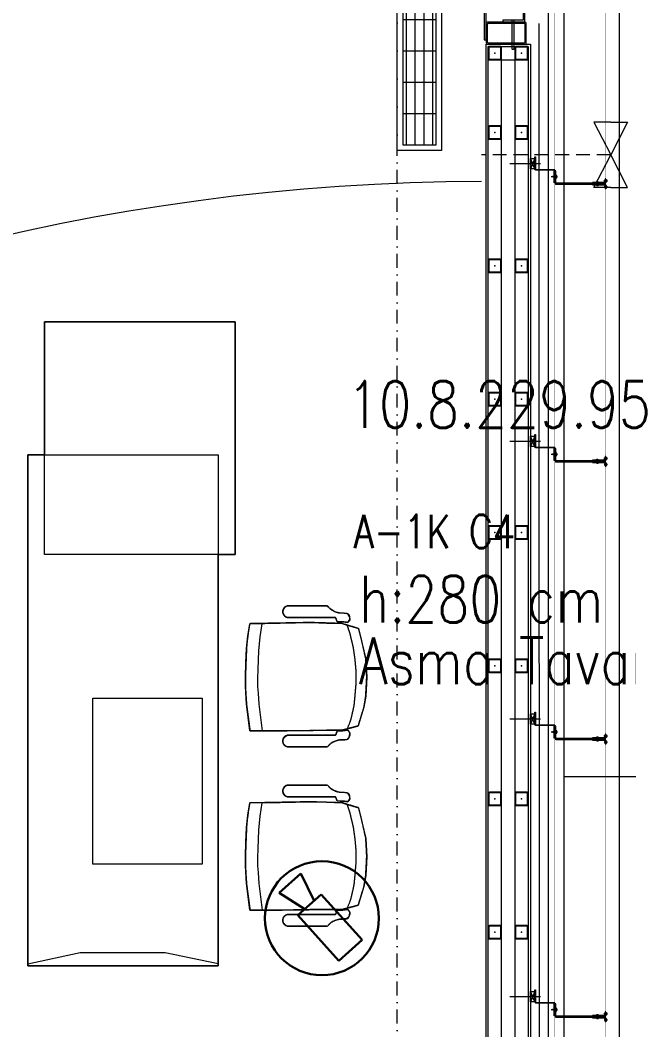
# Model space of a CAD drawing. Extents: x -1281 to 23780, y 0 to 7214.
# Drawn here: x 10497.6 to 10771.8, y 444.1 to 898.6 of the extents above; entities that cross this region are included whole.
import ezdxf
from ezdxf.enums import TextEntityAlignment as Align

# ---------------------------------------------------------------- set-up
doc = ezdxf.new("R2010")
doc.units = 0
doc.header["$LTSCALE"] = 25
doc.header["$MEASUREMENT"] = 0
for name, pattern in [('DASHDOT2', [0.5, 0.25, -0.125, 0, -0.125]), ('DASHED2', [0.375, 0.25, -0.125]), ('DOT2', [0.125, 0, -0.125]), ('HIDDEN', [0.375, 0.25, -0.125])]:
    doc.linetypes.add(name, pattern=pattern)
doc.layers.get('0').update_dxf_attribs({"color": 9, "lineweight": 9})
for name, color, linetype, lineweight in [('05', 9, 'Continuous', 9), ('06C', 9, 'Continuous', 9), ('06D', 9, 'Continuous', 9), ('10', 9, 'Continuous', 9), ('11', 9, 'Continuous', 9), ('20', 9, 'DOT2', 9), ('21', 9, 'Continuous', 9), ('22', 8, 'Continuous', 9), ('24', 9, 'DASHDOT2', 9), ('32', 9, 'Continuous', 9), ('33', 9, 'BATTING', 9), ('35', 9, 'Continuous', 9), ('40', 9, 'Continuous', 9), ('E-DAHİLİ DOME KAMERA', 7, 'Continuous', 30), ('E-YAZI', 7, 'Continuous', 30)]:
    doc.layers.add(name, color=color, linetype=linetype, lineweight=lineweight)
doc.styles.add('Arial', font='arial.ttf', dxfattribs={"height": 2.5})
doc.styles.add('E-YAZI', font='txttw.shx')
doc.styles.add('MuuM_TEXT-STANDART', font='ARIALN.TTF')
doc.linetypes.add('BATTING', pattern='A,0.0001,-0.1,[134,ltypeshp.shx,S=0.1,R=0,X=-0.1,Y=0],-0.2,[134,ltypeshp.shx,S=0.1,R=180,X=0.1,Y=0],-0.1', length=0.4001)

# ---------------------------------------------------------------- blocks, each defined once
blk = doc.blocks.new('0_wallno')
blk.add_lwpolyline([(-7.84, 1.5), (7.942, 1.5), (7.942, -1.5), (-7.84, -1.5)], close=True)
blk.add_lwpolyline([(7.942, 0), (16.132, 0)])
at = {"style": 'Arial'}
blk.add_attdef('GENISLIK', text='', height=2, dxfattribs=at).set_placement((8.442, 0), align=Align.BOTTOM_LEFT)
blk.add_attdef('DUVARNO', text='', height=2, dxfattribs=at).set_placement((0, 0), align=Align.MIDDLE_CENTER)
blk.add_attdef('YUKSEKLIK', text='', height=2, dxfattribs=at).set_placement((8.442, -0.5), align=Align.TOP_LEFT)
blk = doc.blocks.new('p-konvektor_audi')
for p, q in [((250, 89.48), (0, 89.47)), ((250, 89.47), (0, 89.48)), ((0, 89.48), (0, 69.47)), ((16.61, 71.95), (16.6, 86.99)), ((30.73, 71.95), (30.72, 86.99)), ((44.85, 71.95), (44.84, 86.99)), ((58.96, 71.95), (58.96, 86.99)), ((73.08, 71.95), (73.08, 86.99)), ((87.2, 71.95), (87.2, 86.99)), ((101.32, 71.95), (101.32, 86.99)), ((115.44, 71.95), (115.44, 86.99)), ((129.56, 71.95), (129.56, 86.99)), ((143.68, 71.95), (143.68, 86.98)), ((157.8, 71.95), (157.8, 86.98)), ((171.92, 71.94), (171.92, 86.98)), ((186.04, 71.94), (186.04, 86.98)), ((191.48, 71.95), (200.19, 86.99)), ((250, 69.47), (250, 89.47)), ((199.29, 85.44), (2.49, 85.42)), ((242.21, 82.69), (197.7, 82.69)), ((203.55, 84.5), (203.55, 75.36)), ((207.52, 84.5), (207.52, 75.36)), ((211.5, 84.5), (211.5, 75.36)), ((215.48, 84.5), (215.48, 75.36)), ((219.45, 84.5), (219.45, 75.36)), ((223.43, 84.5), (223.43, 75.36)), ((242.21, 79.91), (242.21, 82.69)), ((196.99, 81.46), (2.49, 81.45)), ((194.68, 77.48), (2.49, 77.47)), ((192.38, 73.51), (2.49, 73.49)), ((227.1, 76.72), (194.25, 76.73)), ((0, 69.47), (250, 69.47))]:
    blk.add_line(p, q)
for points in [[(250, 89.47), (0, 89.47), (0, 69.47), (250, 69.47)], [(247.51, 86.99), (247.51, 71.95), (2.49, 71.95), (2.49, 86.99)]]:
    blk.add_lwpolyline(points, close=True)
for centre in [(230.28, 76.72), (242.21, 76.72)]:
    blk.add_circle(centre, 3.18)
blk = doc.blocks.new('p- alum kaplama profil')
at = {"lineweight": 13}
blk.add_lwpolyline([(7.12, 12.59), (7.12, 26.49)], dxfattribs=at)
at = {"lineweight": 18}
blk.add_lwpolyline([(4.09, 6.16), (-1.41, 6.16), (-1.41, 6.46), (4.09, 6.46, 0.414214), (4.29, 6.66), (4.29, 14.66, -0.414214), (4.79, 15.16), (10.29, 15.16), (10.29, 14.86), (4.79, 14.86, 0.414214), (4.59, 14.66), (4.59, 6.66, -0.414214)], format="xyb", close=True, dxfattribs=at)
at = {"lineweight": 5}
blk.add_lwpolyline([(9.44, 15.16), (4.79, 15.16), (4.79, 17.16), (9.44, 17.16)], close=True, dxfattribs=at)
for points in [[(4.79, 15.16), (9.44, 17.16)], [(9.44, 15.16), (4.79, 17.16)]]:
    blk.add_lwpolyline(points, dxfattribs=at)
blk.add_lwpolyline([(-2.06, 5.56), (-2.06, -2.34), (-2.06, -15.69), (-1.66, -15.69), (-1.66, -2.34), (-1.66, 5.56), (-1.66, 5.56), (-1.66, 5.57), (-1.66, 5.57), (-1.66, 5.58), (-1.66, 5.58), (-1.65, 5.59), (-1.65, 5.59), (-1.65, 5.59), (-1.65, 5.6), (-1.65, 5.6), (-1.64, 5.61), (-1.64, 5.61), (-1.64, 5.62), (-1.64, 5.62), (-1.63, 5.62), (-1.63, 5.63), (-1.63, 5.63), (-1.62, 5.63), (-1.62, 5.64), (-1.61, 5.64), (-1.61, 5.64), (-1.61, 5.64), (-1.6, 5.65), (-1.6, 5.65), (-1.59, 5.65), (-1.59, 5.65), (-1.58, 5.65), (-1.58, 5.65), (-1.57, 5.66), (-1.57, 5.66), (-1.56, 5.66), (-1.56, 5.66), (3.94, 5.66), (3.94, 6.06), (-1.56, 6.06), (-1.58, 6.06), (-1.61, 6.05), (-1.63, 6.05), (-1.66, 6.05), (-1.68, 6.04), (-1.7, 6.03), (-1.73, 6.03), (-1.75, 6.02), (-1.77, 6.01), (-1.79, 6), (-1.82, 5.99), (-1.84, 5.97), (-1.86, 5.96), (-1.88, 5.94), (-1.89, 5.93), (-1.91, 5.91), (-1.93, 5.89), (-1.95, 5.87), (-1.96, 5.85), (-1.97, 5.83), (-1.99, 5.81), (-2, 5.79), (-2.01, 5.77), (-2.02, 5.75), (-2.03, 5.72), (-2.04, 5.7), (-2.04, 5.68), (-2.05, 5.65), (-2.05, 5.63), (-2.06, 5.61), (-2.06, 5.58)], close=True)
blk.add_lwpolyline([(-1.66, -2.34), (-2.06, -2.34)])
for points in [[(-2.36, -10.84), (-2.36, -16.39), (-2.36, -16.39, -0.414214), (-2.51, -16.54), (-2.51, -16.54), (-4.06, -16.54), (-4.06, -16.84), (-2.51, -16.84), (-2.51, -16.84, 0.414214), (-2.06, -16.39), (-2.06, -10.84)], [(-1.36, -10.84), (-1.66, -10.84), (-1.66, -16.39, 0.414214), (-1.21, -16.84), (-1.21, -16.84), (0.34, -16.84), (0.34, -16.54), (-1.21, -16.54), (-1.21, -16.54, -0.414214), (-1.36, -16.39), (-1.36, -16.39)]]:
    blk.add_lwpolyline(points, format="xyb", close=True)
for points in [[(0.67, 5.66, -10), (1.91, 5.66, -10)], [(0.67, 5.66, -10), (0.67, 5.64, -10), (0.67, 5.62, -10), (0.67, 5.6, -10), (0.68, 5.58, -10), (0.68, 5.56, -10), (0.69, 5.54, -10), (0.69, 5.52, -10), (0.7, 5.5, -10), (0.7, 5.48, -10), (0.71, 5.46, -10), (0.72, 5.45, -10), (0.73, 5.43, -10), (0.74, 5.41, -10), (0.75, 5.4, -10), (0.76, 5.38, -10), (0.77, 5.36, -10), (0.79, 5.35, -10), (0.8, 5.33, -10), (0.81, 5.32, -10), (0.83, 5.31, -10), (0.84, 5.29, -10), (0.86, 5.28, -10), (0.87, 5.27, -10), (0.89, 5.26, -10), (0.91, 5.25, -10), (0.92, 5.24, -10), (0.94, 5.23, -10), (0.96, 5.22, -10), (0.98, 5.21, -10), (1, 5.21, -10), (1.02, 5.2, -10), (1.03, 5.2, -10)], [(0.96, 5.66, -10), (0.97, 5.66, -10), (0.97, 5.66, -10), (0.97, 5.66, -10), (0.98, 5.66, -10), (0.98, 5.66, -10), (0.99, 5.66, -10), (0.99, 5.66, -10), (1, 5.66, -10), (1, 5.67, -10), (1, 5.67, -10), (1.01, 5.67, -10), (1.01, 5.67, -10), (1.01, 5.67, -10), (1.02, 5.68, -10), (1.02, 5.68, -10), (1.02, 5.68, -10), (1.03, 5.69, -10), (1.03, 5.69, -10), (1.03, 5.69, -10), (1.04, 5.7, -10), (1.04, 5.7, -10), (1.04, 5.7, -10), (1.04, 5.71, -10), (1.04, 5.71, -10), (1.05, 5.72, -10), (1.05, 5.72, -10), (1.05, 5.72, -10), (1.05, 5.73, -10), (1.05, 5.73, -10), (1.05, 5.74, -10), (1.05, 5.74, -10), (1.05, 5.75, -10)], [(1.61, 6.87, -10), (0.98, 6.96, -10)], [(1.33, 5.85, -10), (0.98, 5.88, -10)], [(1.56, 7.05, -10), (1.02, 7.13, -10)], [(1.03, 5.2, -10), (1.04, 5.2, -10), (1.05, 5.19, -10), (1.05, 5.19, -10), (1.06, 5.19, -10), (1.06, 5.19, -10), (1.07, 5.19, -10), (1.07, 5.19, -10), (1.08, 5.19, -10), (1.08, 5.19, -10), (1.09, 5.19, -10), (1.09, 5.18, -10), (1.1, 5.18, -10), (1.1, 5.18, -10), (1.11, 5.18, -10), (1.11, 5.18, -10), (1.12, 5.18, -10), (1.12, 5.18, -10), (1.13, 5.18, -10), (1.13, 5.18, -10), (1.14, 5.18, -10), (1.15, 5.18, -10), (1.15, 5.18, -10), (1.16, 5.17, -10), (1.16, 5.17, -10), (1.17, 5.17, -10), (1.17, 5.17, -10), (1.18, 5.17, -10), (1.18, 5.17, -10), (1.19, 5.17, -10), (1.19, 5.17, -10), (1.2, 5.17, -10), (1.2, 5.17, -10)], [(1.05, 6.91, -10), (1.29, 7.56, -10)], [(1.05, 5.83, -10), (1.05, 6.01, -10)], [(1.05, 5.75, -10), (1.05, 5.83, -10)], [(1.2, 5.17, -10), (1.2, 5.2, -10)], [(1.38, 5.2, -10), (1.2, 5.2, -10)], [(1.29, 4.93, -10), (1.29, 7.8, -10)], [(1.53, 6.82, -10), (1.29, 7.56, -10)], [(1.29, 6.16, -10), (1.29, 6.26, -10)], [(1.38, 5.17, -10), (1.38, 5.2, -10)], [(1.38, 5.17, -10), (1.38, 5.17, -10), (1.39, 5.17, -10), (1.39, 5.17, -10), (1.4, 5.17, -10), (1.41, 5.17, -10), (1.41, 5.17, -10), (1.42, 5.17, -10), (1.42, 5.17, -10), (1.43, 5.17, -10), (1.43, 5.18, -10), (1.44, 5.18, -10), (1.44, 5.18, -10), (1.45, 5.18, -10), (1.45, 5.18, -10), (1.46, 5.18, -10), (1.46, 5.18, -10), (1.47, 5.18, -10), (1.47, 5.18, -10), (1.48, 5.18, -10), (1.48, 5.18, -10), (1.49, 5.18, -10), (1.5, 5.19, -10), (1.5, 5.19, -10), (1.51, 5.19, -10), (1.51, 5.19, -10), (1.52, 5.19, -10), (1.52, 5.19, -10), (1.53, 5.19, -10), (1.53, 5.19, -10), (1.54, 5.19, -10), (1.54, 5.2, -10), (1.55, 5.2, -10)], [(1.53, 5.75, -10), (1.53, 5.92, -10)], [(1.53, 5.75, -10), (1.53, 5.74, -10), (1.53, 5.74, -10), (1.53, 5.73, -10), (1.53, 5.73, -10), (1.53, 5.72, -10), (1.54, 5.72, -10), (1.54, 5.72, -10), (1.54, 5.71, -10), (1.54, 5.71, -10), (1.54, 5.7, -10), (1.54, 5.7, -10), (1.55, 5.7, -10), (1.55, 5.69, -10), (1.55, 5.69, -10), (1.55, 5.69, -10), (1.56, 5.68, -10), (1.56, 5.68, -10), (1.56, 5.68, -10), (1.57, 5.67, -10), (1.57, 5.67, -10), (1.58, 5.67, -10), (1.58, 5.67, -10), (1.58, 5.67, -10), (1.59, 5.66, -10), (1.59, 5.66, -10), (1.6, 5.66, -10), (1.6, 5.66, -10), (1.6, 5.66, -10), (1.61, 5.66, -10), (1.61, 5.66, -10), (1.62, 5.66, -10), (1.62, 5.66, -10)], [(1.55, 5.2, -10), (1.57, 5.2, -10), (1.59, 5.21, -10), (1.6, 5.21, -10), (1.62, 5.22, -10), (1.64, 5.23, -10), (1.66, 5.24, -10), (1.68, 5.25, -10), (1.69, 5.26, -10), (1.71, 5.27, -10), (1.73, 5.28, -10), (1.74, 5.29, -10), (1.76, 5.31, -10), (1.77, 5.32, -10), (1.78, 5.33, -10), (1.8, 5.35, -10), (1.81, 5.36, -10), (1.82, 5.38, -10), (1.83, 5.4, -10), (1.84, 5.41, -10), (1.85, 5.43, -10), (1.86, 5.45, -10), (1.87, 5.46, -10), (1.88, 5.48, -10), (1.89, 5.5, -10), (1.89, 5.52, -10), (1.9, 5.54, -10), (1.9, 5.56, -10), (1.9, 5.58, -10), (1.91, 5.6, -10), (1.91, 5.62, -10), (1.91, 5.64, -10), (1.91, 5.66, -10)], [(-2.86, -13.04, 0), (-0.86, -13.04, 0)], [(-2.36, -12.52, 0), (-2.4, -12.53, 0), (-2.43, -12.56, 0), (-2.47, -12.58, 0), (-2.5, -12.6, 0), (-2.53, -12.63, 0), (-2.56, -12.66, 0), (-2.59, -12.69, 0), (-2.61, -12.73, 0), (-2.63, -12.76, 0), (-2.65, -12.8, 0), (-2.67, -12.84, 0), (-2.68, -12.88, 0), (-2.69, -12.92, 0), (-2.7, -12.96, 0), (-2.71, -13, 0), (-2.71, -13.04, 0), (-2.71, -13.08, 0), (-2.7, -13.13, 0), (-2.69, -13.17, 0), (-2.68, -13.21, 0), (-2.67, -13.25, 0), (-2.65, -13.28, 0), (-2.63, -13.32, 0), (-2.61, -13.36, 0), (-2.59, -13.39, 0), (-2.56, -13.42, 0), (-2.53, -13.45, 0), (-2.5, -13.48, 0), (-2.47, -13.51, 0), (-2.43, -13.53, 0), (-2.4, -13.55, 0), (-2.36, -13.57, 0)], [(-2.36, -13.04, 0), (-2.36, -12.52, 0)], [(-2.36, -13.04, 0), (-2.36, -12.73, 0)], [(-2.36, -12.73, 0), (-2.36, -13.04, 0)], [(-1.36, -12.73, 0), (-2.36, -12.73, 0)], [(-2.36, -13.04, 0), (-2.36, -13.36, 0)], [(-2.36, -13.04, 0), (-2.36, -13.57, 0)], [(-2.36, -13.36, 0), (-2.36, -13.04, 0)], [(-1.36, -13.36, 0), (-2.36, -13.36, 0)], [(-1.36, -13.04, 0), (-1.36, -12.37, 0)], [(-1.36, -13.72, 0), (-1.32, -13.68, 0), (-1.29, -13.65, 0), (-1.26, -13.61, 0), (-1.23, -13.58, 0), (-1.2, -13.54, 0), (-1.18, -13.5, 0), (-1.16, -13.45, 0), (-1.14, -13.41, 0), (-1.12, -13.37, 0), (-1.1, -13.32, 0), (-1.09, -13.28, 0), (-1.08, -13.23, 0), (-1.07, -13.18, 0), (-1.06, -13.14, 0), (-1.06, -13.09, 0), (-1.06, -13.04, 0), (-1.06, -12.99, 0), (-1.06, -12.95, 0), (-1.07, -12.9, 0), (-1.08, -12.85, 0), (-1.09, -12.81, 0), (-1.1, -12.76, 0), (-1.12, -12.72, 0), (-1.14, -12.67, 0), (-1.16, -12.63, 0), (-1.18, -12.59, 0), (-1.2, -12.55, 0), (-1.23, -12.51, 0), (-1.26, -12.47, 0), (-1.29, -12.43, 0), (-1.32, -12.4, 0), (-1.36, -12.37, 0)], [(-1.36, -13.04, 0), (-1.36, -13.72, 0)], [(-3.84, -17.04, 0), (-3.81, -17.07, 0), (-3.78, -17.1, 0), (-3.75, -17.12, 0), (-3.72, -17.15, 0), (-3.69, -17.17, 0), (-3.66, -17.19, 0), (-3.62, -17.21, 0), (-3.59, -17.23, 0), (-3.55, -17.24, 0), (-3.52, -17.26, 0), (-3.48, -17.27, 0), (-3.44, -17.28, 0), (-3.4, -17.28, 0), (-3.36, -17.29, 0), (-3.32, -17.29, 0), (-3.29, -17.29, 0), (-3.25, -17.29, 0), (-3.21, -17.29, 0), (-3.17, -17.28, 0), (-3.13, -17.28, 0), (-3.09, -17.27, 0), (-3.06, -17.26, 0), (-3.02, -17.24, 0), (-2.98, -17.23, 0), (-2.95, -17.21, 0), (-2.91, -17.19, 0), (-2.88, -17.17, 0), (-2.85, -17.15, 0), (-2.82, -17.12, 0), (-2.79, -17.1, 0), (-2.76, -17.07, 0), (-2.73, -17.04, 0)], [(-3.29, -17.04, 0), (-3.84, -17.04, 0)], [(-2.85, -16.54, 0), (-2.86, -16.51, 0), (-2.87, -16.47, 0), (-2.89, -16.44, 0), (-2.91, -16.41, 0), (-2.93, -16.38, 0), (-2.96, -16.35, 0), (-2.98, -16.33, 0), (-3.01, -16.31, 0), (-3.04, -16.29, 0), (-3.07, -16.27, 0), (-3.11, -16.25, 0), (-3.14, -16.24, 0), (-3.18, -16.23, 0), (-3.21, -16.22, 0), (-3.25, -16.22, 0), (-3.29, -16.22, 0), (-3.32, -16.22, 0), (-3.36, -16.22, 0), (-3.39, -16.23, 0), (-3.43, -16.24, 0), (-3.46, -16.25, 0), (-3.5, -16.27, 0), (-3.53, -16.29, 0), (-3.56, -16.31, 0), (-3.59, -16.33, 0), (-3.61, -16.35, 0), (-3.64, -16.38, 0), (-3.66, -16.41, 0), (-3.68, -16.44, 0), (-3.7, -16.47, 0), (-3.71, -16.51, 0), (-3.73, -16.54, 0)], [(-3.29, -16.54, 0), (-3.73, -16.54, 0)], [(-3.29, -16.54, 0), (-3.55, -16.54, 0)], [(-3.55, -16.54, 0), (-3.29, -16.54, 0)], [(-3.55, -17.04, 0), (-3.55, -16.54, 0)], [(-3.29, -17.54, 0), (-3.29, -16.04, 0)], [(-3.29, -16.54, 0), (-2.85, -16.54, 0)], [(-3.29, -16.54, 0), (-3.03, -16.54, 0)], [(-3.03, -16.54, 0), (-3.29, -16.54, 0)], [(-3.29, -17.04, 0), (-2.73, -17.04, 0)], [(-3.03, -17.04, 0), (-3.03, -16.54, 0)], [(-0.56, -17.04, 0), (-1.11, -17.04, 0)], [(0, -17.04, 0), (-0.03, -17.07, 0), (-0.06, -17.1, 0), (-0.09, -17.12, 0), (-0.12, -17.15, 0), (-0.15, -17.17, 0), (-0.18, -17.19, 0), (-0.22, -17.21, 0), (-0.25, -17.23, 0), (-0.29, -17.24, 0), (-0.33, -17.26, 0), (-0.36, -17.27, 0), (-0.4, -17.28, 0), (-0.44, -17.28, 0), (-0.48, -17.29, 0), (-0.52, -17.29, 0), (-0.56, -17.29, 0), (-0.59, -17.29, 0), (-0.63, -17.29, 0), (-0.67, -17.28, 0), (-0.71, -17.28, 0), (-0.75, -17.27, 0), (-0.79, -17.26, 0), (-0.82, -17.24, 0), (-0.86, -17.23, 0), (-0.89, -17.21, 0), (-0.93, -17.19, 0), (-0.96, -17.17, 0), (-0.99, -17.15, 0), (-1.02, -17.12, 0), (-1.05, -17.1, 0), (-1.08, -17.07, 0), (-1.11, -17.04, 0)], [(-1, -16.54, 0), (-0.98, -16.51, 0), (-0.97, -16.47, 0), (-0.95, -16.44, 0), (-0.93, -16.41, 0), (-0.91, -16.38, 0), (-0.88, -16.35, 0), (-0.86, -16.33, 0), (-0.83, -16.31, 0), (-0.8, -16.29, 0), (-0.77, -16.27, 0), (-0.73, -16.25, 0), (-0.7, -16.24, 0), (-0.66, -16.23, 0), (-0.63, -16.22, 0), (-0.59, -16.22, 0), (-0.56, -16.22, 0), (-0.52, -16.22, 0), (-0.48, -16.22, 0), (-0.45, -16.23, 0), (-0.41, -16.24, 0), (-0.38, -16.25, 0), (-0.34, -16.27, 0), (-0.31, -16.29, 0), (-0.28, -16.31, 0), (-0.25, -16.33, 0), (-0.23, -16.35, 0), (-0.2, -16.38, 0), (-0.18, -16.41, 0), (-0.16, -16.44, 0), (-0.14, -16.47, 0), (-0.13, -16.51, 0), (-0.12, -16.54, 0)], [(-0.56, -16.54, 0), (-1, -16.54, 0)], [(-0.56, -16.54, 0), (-0.82, -16.54, 0)], [(-0.82, -16.54, 0), (-0.56, -16.54, 0)], [(-0.82, -17.04, 0), (-0.82, -16.54, 0)], [(-0.56, -17.54, 0), (-0.56, -16.04, 0)], [(-0.56, -16.54, 0), (-0.3, -16.54, 0)], [(-0.56, -16.54, 0), (-0.12, -16.54, 0)], [(-0.3, -16.54, 0), (-0.56, -16.54, 0)], [(-0.56, -17.04, 0), (0, -17.04, 0)], [(-0.3, -17.04, 0), (-0.3, -16.54, 0)]]:
    blk.add_polyline3d(points)
blk = doc.blocks.new('p-cam dönüş noktası')
at = {"layer": '21', "elevation": 0}
for points in [[(-26.5, 56.83), (-34.04, 56.83), (-26.5, 42.14)], [(-26.5, 56.83), (-18.95, 56.83), (-26.5, 42.14)], [(-26.5, 27.45), (-34.04, 27.45), (-26.5, 42.14)], [(-26.5, 27.45), (-18.95, 27.45), (-26.5, 42.14)]]:
    blk.add_lwpolyline(points, dxfattribs=at)
at = {"layer": '21', "linetype": 'DASHED2', "elevation": 0}
blk.add_lwpolyline([(-26.5, 42.14), (-84.7, 42.14)], dxfattribs=at)
at = {"layer": '21', "style": 'MuuM_TEXT-STANDART'}
for s, p in [('CAM DÖNÜŞ ', (0, 0)), ('NOKTASI', (19.23, 10.07))]:
    blk.add_text(s, height=10, rotation=90, dxfattribs=at).set_placement(p)
blk = doc.blocks.new('prf-60x60')
for points in [[(-2.5, -6), (2.5, -6, 0.414214), (3, -5.5), (3, -0.5, 0.414214), (2.5, 0), (-2.5, 0, 0.414214), (-3, -0.5), (-3, -5.5, 0.414214)], [(-2.5, -5.7), (2.5, -5.7, 0.414214), (2.7, -5.5), (2.7, -0.5, 0.414214), (2.5, -0.3), (-2.5, -0.3, 0.414214), (-2.7, -0.5), (-2.7, -5.5, 0.414214)]]:
    blk.add_lwpolyline(points, format="xyb", close=True)
at = {"color": 252}
blk.add_point((0, -3), dxfattribs=at)
blk = doc.blocks.new('Group-258-1')
at = {"linetype": 'Continuous'}
for p, q in [((384800.0983, 69164.505), (384800.0936, 69164.5084)), ((384800.71, 69164.505), (384800.7146, 69164.5084)), ((384800.2257, 69164.3995), (384800.1668, 69164.4084)), ((384800.2892, 69164.3936), (384800.2257, 69164.3995)), ((384800.3717, 69164.3904), (384800.2892, 69164.3936)), ((384800.4137, 69164.389), (384800.3717, 69164.3904)), ((384800.4502, 69164.389), (384800.4137, 69164.389)), ((384800.4792, 69164.3908), (384800.4502, 69164.389)), ((384800.5299, 69164.394), (384800.4792, 69164.3908)), ((384800.5895, 69164.4019), (384800.5299, 69164.394)), ((384800.6491, 69164.4097), (384800.5895, 69164.4019))]:
    blk.add_line(p, q, dxfattribs=at)
at = {"linetype": 'Continuous', "flags": 128}
for points in [[(384800.0862, 69164.6997), (384800.0862, 69164.6409), (384800.0862, 69164.6409)], [(384800.722, 69164.6997), (384800.722, 69164.6409), (384800.722, 69164.6409)], [(384800.0862, 69164.6409), (384800.0862, 69164.5259), (384800.0862, 69164.6409)], [(384800.1395, 69164.5259), (384800.1395, 69164.6409), (384800.1395, 69164.6409)], [(384800.6687, 69164.5259), (384800.6687, 69164.6409), (384800.6687, 69164.6409)], [(384800.722, 69164.6409), (384800.722, 69164.5259), (384800.722, 69164.6409)], [(384800.0862, 69164.5259), (384800.0862, 69164.5259), (384800.087, 69164.52)], [(384800.0862, 69164.5259), (384800.087, 69164.52), (384800.087, 69164.52)], [(384800.087, 69164.52), (384800.087, 69164.52), (384800.0892, 69164.5143)], [(384800.087, 69164.52), (384800.0892, 69164.5143), (384800.0892, 69164.5143)], [(384800.1365, 69164.5143), (384800.1365, 69164.5143), (384800.1387, 69164.52)], [(384800.1365, 69164.5143), (384800.1387, 69164.52), (384800.1387, 69164.52)], [(384800.1387, 69164.52), (384800.1387, 69164.52), (384800.1395, 69164.5259)], [(384800.1387, 69164.52), (384800.1395, 69164.5259), (384800.1395, 69164.5259)], [(384800.6695, 69164.52), (384800.6695, 69164.52), (384800.6687, 69164.5259)], [(384800.6695, 69164.52), (384800.6687, 69164.5259), (384800.6687, 69164.5259)], [(384800.6718, 69164.5143), (384800.6718, 69164.5143), (384800.6695, 69164.52)], [(384800.6718, 69164.5143), (384800.6695, 69164.52), (384800.6695, 69164.52)], [(384800.7213, 69164.52), (384800.7213, 69164.52), (384800.719, 69164.5143)], [(384800.7213, 69164.52), (384800.719, 69164.5143), (384800.719, 69164.5143)], [(384800.722, 69164.5259), (384800.722, 69164.5259), (384800.7213, 69164.52)], [(384800.722, 69164.5259), (384800.7213, 69164.52), (384800.7213, 69164.52)], [(384800.0892, 69164.5143), (384800.0892, 69164.5143), (384800.0929, 69164.5094)], [(384800.0892, 69164.5143), (384800.0936, 69164.5084), (384800.0929, 69164.5094)], [(384800.0977, 69164.5054), (384800.0977, 69164.5054), (384800.1034, 69164.5026)], [(384800.0977, 69164.5054), (384800.1034, 69164.5026), (384800.1034, 69164.5026)], [(384800.1034, 69164.5026), (384800.1034, 69164.5026), (384800.1096, 69164.5011)], [(384800.1034, 69164.5026), (384800.1096, 69164.5011), (384800.1096, 69164.5011)], [(384800.1096, 69164.5011), (384800.1096, 69164.5011), (384800.1161, 69164.5011)], [(384800.1096, 69164.5011), (384800.1161, 69164.5011), (384800.1161, 69164.5011)], [(384800.1161, 69164.5011), (384800.1161, 69164.5011), (384800.1223, 69164.5026)], [(384800.1161, 69164.5011), (384800.1223, 69164.5026), (384800.1223, 69164.5026)], [(384800.1223, 69164.5026), (384800.1223, 69164.5026), (384800.128, 69164.5054)], [(384800.1223, 69164.5026), (384800.128, 69164.5054), (384800.128, 69164.5054)], [(384800.128, 69164.5054), (384800.128, 69164.5054), (384800.1328, 69164.5094)], [(384800.128, 69164.5054), (384800.1328, 69164.5094), (384800.1328, 69164.5094)], [(384800.1328, 69164.5094), (384800.1328, 69164.5094), (384800.1365, 69164.5143)], [(384800.1328, 69164.5094), (384800.1365, 69164.5143), (384800.1365, 69164.5143)], [(384800.6754, 69164.5094), (384800.6754, 69164.5094), (384800.6718, 69164.5143)], [(384800.6754, 69164.5094), (384800.6718, 69164.5143), (384800.6718, 69164.5143)], [(384800.6802, 69164.5054), (384800.6802, 69164.5054), (384800.6754, 69164.5094)], [(384800.6802, 69164.5054), (384800.6754, 69164.5094), (384800.6754, 69164.5094)], [(384800.6859, 69164.5026), (384800.6859, 69164.5026), (384800.6802, 69164.5054)], [(384800.6859, 69164.5026), (384800.6802, 69164.5054), (384800.6802, 69164.5054)], [(384800.6922, 69164.5011), (384800.6922, 69164.5011), (384800.6859, 69164.5026)], [(384800.6922, 69164.5011), (384800.6859, 69164.5026), (384800.6859, 69164.5026)], [(384800.6986, 69164.5011), (384800.6986, 69164.5011), (384800.6922, 69164.5011)], [(384800.6986, 69164.5011), (384800.6922, 69164.5011), (384800.6922, 69164.5011)], [(384800.7048, 69164.5026), (384800.7048, 69164.5026), (384800.6986, 69164.5011)], [(384800.7048, 69164.5026), (384800.6986, 69164.5011), (384800.6986, 69164.5011)], [(384800.7105, 69164.5054), (384800.7105, 69164.5054), (384800.7048, 69164.5026)], [(384800.7105, 69164.5054), (384800.7048, 69164.5026), (384800.7048, 69164.5026)], [(384800.719, 69164.5143), (384800.7146, 69164.5084), (384800.7153, 69164.5094)], [(384800.719, 69164.5143), (384800.719, 69164.5143), (384800.7153, 69164.5094)]]:
    blk.add_lwpolyline(points, close=True, dxfattribs=at)
at = {"linetype": 'Continuous'}
for points in [[(384800.4074, 69164.8792), (384800.3673, 69164.8772), (384800.3272, 69164.8751)], [(384800.4932, 69164.8746), (384800.4503, 69164.8769), (384800.4074, 69164.8792)], [(384800.1886, 69164.8426), (384800.1775, 69164.8055), (384800.1663, 69164.7685)], [(384800.2312, 69164.8536), (384800.2099, 69164.8481), (384800.1886, 69164.8426)], [(384800.3272, 69164.8751), (384800.2792, 69164.8644), (384800.2312, 69164.8536)], [(384800.5432, 69164.8666), (384800.5182, 69164.8706), (384800.4932, 69164.8746)], [(384800.6271, 69164.8405), (384800.5851, 69164.8535), (384800.5432, 69164.8666)], [(384800.6454, 69164.7717), (384800.6363, 69164.8061), (384800.6271, 69164.8405)], [(384800.1182, 69164.7571), (384800.1184, 69164.788), (384800.1261, 69164.8013), (384800.1481, 69164.8026)], [(384800.1481, 69164.8026), (384800.1523, 69164.8031), (384800.1616, 69164.7937)], [(384800.1616, 69164.7937), (384800.1601, 69164.7826), (384800.1585, 69164.7715)], [(384800.2113, 69164.8039), (384800.1911, 69164.7972), (384800.1708, 69164.7905)], [(384800.2746, 69164.8191), (384800.2429, 69164.8115), (384800.2113, 69164.8039)], [(384800.3252, 69164.8264), (384800.2999, 69164.8227), (384800.2746, 69164.8191)], [(384800.3841, 69164.8318), (384800.3546, 69164.8291), (384800.3252, 69164.8264)], [(384800.4307, 69164.8318), (384800.4074, 69164.8318), (384800.3841, 69164.8318)], [(384800.4872, 69164.8271), (384800.4589, 69164.8295), (384800.4307, 69164.8318)], [(384800.5356, 69164.8225), (384800.5114, 69164.8248), (384800.4872, 69164.8271)], [(384800.5919, 69164.8096), (384800.5638, 69164.8161), (384800.5356, 69164.8225)], [(384800.637, 69164.7924), (384800.6046, 69164.8075), (384800.5919, 69164.8096)], [(384800.6601, 69164.8026), (384800.656, 69164.8031), (384800.6466, 69164.7937)], [(384800.6466, 69164.7937), (384800.6482, 69164.7826), (384800.6497, 69164.7715)], [(384800.69, 69164.7571), (384800.6898, 69164.788), (384800.6822, 69164.8013), (384800.6601, 69164.8026)], [(384800.0854, 69164.7011), (384800.1126, 69164.7212), (384800.1182, 69164.7571)], [(384800.158, 69164.7461), (384800.1488, 69164.7423), (384800.1395, 69164.7385)], [(384800.1585, 69164.7715), (384800.1583, 69164.7588), (384800.158, 69164.7461)], [(384800.1663, 69164.7685), (384800.1639, 69164.6975), (384800.1616, 69164.6266)], [(384800.6491, 69164.4746), (384800.6472, 69164.6232), (384800.6454, 69164.7717)], [(384800.6497, 69164.7715), (384800.65, 69164.7588), (384800.6502, 69164.7461)], [(384800.6502, 69164.7461), (384800.6595, 69164.7423), (384800.6687, 69164.7385)], [(384800.7229, 69164.7011), (384800.6957, 69164.7212), (384800.69, 69164.7571)], [(384800.1395, 69164.7385), (384800.1395, 69164.6897), (384800.1395, 69164.6409)], [(384800.6687, 69164.7385), (384800.6687, 69164.6897), (384800.6687, 69164.6409)], [(384800.1616, 69164.6266), (384800.1642, 69164.4892), (384800.1668, 69164.3518)], [(384800.6491, 69164.3531), (384800.6491, 69164.4138), (384800.6491, 69164.4746)], [(384800.1668, 69164.3518), (384800.2302, 69164.3409), (384800.278, 69164.3374)], [(384800.278, 69164.3374), (384800.3427, 69164.3349), (384800.4074, 69164.3324)], [(384800.4502, 69164.3324), (384800.4901, 69164.3349), (384800.5299, 69164.3374)], [(384800.5299, 69164.3374), (384800.5895, 69164.3452), (384800.6491, 69164.3531)], [(384800.4074, 69164.3324), (384800.4288, 69164.3324), (384800.4502, 69164.3324)]]:
    blk.add_open_spline(points, degree=2, dxfattribs=at)
at = {"layer": '40'}
blk.add_lwpolyline([(384800.6491, 69164.3531), (384800.5895, 69164.3452), (384800.5299, 69164.3374), (384800.4502, 69164.3324), (384800.4074, 69164.3324), (384800.3427, 69164.3349), (384800.278, 69164.3374), (384800.2222, 69164.3433), (384800.1668, 69164.3518), (384800.1642, 69164.4892), (384800.1616, 69164.6266), (384800.1639, 69164.6975), (384800.1663, 69164.7685), (384800.1732, 69164.7913), (384800.1886, 69164.8426), (384800.3272, 69164.8751), (384800.4074, 69164.8792), (384800.4932, 69164.8746), (384800.5432, 69164.8666), (384800.6271, 69164.8405), (384800.6454, 69164.7717), (384800.6472, 69164.6232), (384800.6491, 69164.4746), (384800.6491, 69164.4097)], close=True, dxfattribs=at)
for points in [[(384800.1395, 69164.7385), (384800.158, 69164.7461), (384800.1583, 69164.7588), (384800.1585, 69164.7715), (384800.1616, 69164.7937), (384800.1481, 69164.8026, 0.293897), (384800.1206, 69164.7899), (384800.1182, 69164.7571, -0.205), (384800.0854, 69164.7011), (384800.0862, 69164.6997), (384800.0862, 69164.5259, 0.937941), (384800.1395, 69164.5259)], [(384800.6687, 69164.7385), (384800.6502, 69164.7461), (384800.65, 69164.7588), (384800.6497, 69164.7715), (384800.6466, 69164.7937), (384800.6601, 69164.8026, -0.293897), (384800.6877, 69164.7899), (384800.69, 69164.7571, 0.205), (384800.7229, 69164.7011), (384800.722, 69164.6997), (384800.722, 69164.5259, -0.937941), (384800.6687, 69164.5259)]]:
    blk.add_lwpolyline(points, format="xyb", close=True, dxfattribs=at)
blk = doc.blocks.new('p-masa-03')
for p, q in [((7.57, 185.2), (7.57, 230)), ((85.7, 185.2), (7.57, 185.2))]:
    blk.add_line(p, q)
for points in [[(0, 230), (0, 0), (85.7, 0), (85.7, 185.2), (93.45, 185.2), (93.45, 289.97), (7.57, 289.97), (7.57, 230)], [(29.32, 120.55), (78.52, 120.55), (78.52, 45.81), (29.32, 45.81)]]:
    blk.add_lwpolyline(points, close=True)
at = {"flags": 128}
for points in [[(7.57, 230), (7.57, 289.97), (93.45, 289.97), (93.45, 185.2), (85.7, 185.2)], [(85.7, 0.04), (85.7, 0.94), (61.93, 5.88), (23.62, 5.88), (0, 0.73), (0, 0), (85.67, 0)]]:
    blk.add_lwpolyline(points, dxfattribs=at)
for points in [[(85.7, 230), (85.7, 0), (0, 0), (0, 230), (85.7, 230)], [(85.7, 230), (85.7, 0), (0, 0), (0, 230)]]:
    blk.add_lwpolyline(points, close=True, dxfattribs=at)
blk = doc.blocks.new('100_DAHİLİ DOME KAMERA')
at = {"layer": 'E-DAHİLİ DOME KAMERA', "color": 4}
for p, q in [((-1.936, 0.715), (-1.936, -0.689)), ((0.82, 0.715), (-1.936, 0.715)), ((0.82, -0.689), (0.82, 0.715)), ((0.82, 0.294), (2.131, 0.668)), ((2.131, 0.668), (2.131, -0.643)), ((0.82, -0.268), (2.131, -0.643)), ((-1.936, -0.689), (0.82, -0.689))]:
    blk.add_line(p, q, dxfattribs=at)
at = {"layer": 'E-DAHİLİ DOME KAMERA', "color": 4, "linetype": 'Continuous'}
blk.add_circle((0, 0), 2.566, dxfattribs=at)

msp = doc.modelspace()

# ---------------------------------------------------------------- linework, layer by layer
at = {"layer": '06C'}
msp.add_lwpolyline([(10767.5, 906.95), (10767.5, 906.95), (10767.5, 285), (9765.58, 285)], dxfattribs=at)
at = {"layer": '06D'}
for points in [[(10735.5, 906.65), (10735.5, 317), (9765.58, 317)], [(10742.5, 906.65), (10742.5, 906.65), (10742.5, 310), (9765.88, 310)], [(10714.5, 425), (10714.5, 880.77), (10720.5, 880.77), (10720.5, 332), (9799.76, 332), (9799.76, 338), (9927.5, 338), (9927.5, 344)]]:
    msp.add_lwpolyline(points, dxfattribs=at)
at = {"layer": '10'}
for points, const_width in [([(10761.5, 906.95), (10761.5, 291), (9765.58, 291)], 0.2), ([(10738.5, 906.65), (10738.5, 314), (9765.58, 314)], 0.1)]:
    msp.add_lwpolyline(points, dxfattribs=dict(at, const_width=const_width))
msp.add_lwpolyline([(10715.05, 897.77), (10725.05, 897.77), (10725.05, 907.25), (10724.25, 907.25), (10724.25, 898.57), (10724.25, 898.57), (10715.05, 898.57)], close=True, dxfattribs=at)
for points in [[(10725.62, 888.47), (10725.62, 897.07, 0.412203), (10724.92, 897.77), (10708.32, 897.77, 0.414214), (10707.62, 897.07), (10707.62, 888.47, 0.414214), (10708.32, 887.77), (10724.92, 887.77, 0.414214), (10725.62, 888.47), (10725.62, 897.07)], [(10725.06, 896.79), (10725.06, 888.75, -0.414214), (10724.64, 888.33), (10708.6, 888.33, -0.414214), (10708.18, 888.75), (10708.18, 896.79, -0.414214), (10708.6, 897.21), (10724.64, 897.21, -0.414214), (10725.06, 896.79, -1)]]:
    msp.add_lwpolyline(points, format="xyb", dxfattribs=at)
msp.add_lwpolyline([(10719.15, 898.57), (10719.15, 885.75), (10719.28, 885.57), (10720.02, 885.57), (10720.15, 885.75), (10720.15, 898.57)], dxfattribs=at)
at = {"layer": '11'}
for points in [[(10707.62, 889.77), (10707.62, 906.25), (10724.25, 906.25), (10724.25, 907.25), (10706.62, 907.25), (10706.62, 889.77)], [(10707.5, 887.77), (10727.5, 887.77), (10727.5, 325), (9792.76, 325), (9792.76, 345), (10707.5, 345)]]:
    msp.add_lwpolyline(points, close=True, dxfattribs=at)
msp.add_lwpolyline([(10708.5, 425), (10708.5, 886.77), (10726.5, 886.77), (10726.5, 326), (9793.76, 326), (9793.76, 344), (9927.5, 344)], dxfattribs=at)
at = {"layer": '20', "linetype": 'HIDDEN', "lineweight": 0}
msp.add_lwpolyline([(9468.15, 347.65, -0.306499), (10707.5, 1186.14, -0.306499)], format="xyb", dxfattribs=at)
msp.add_arc((10707.5, -149.03), 1144.79, 90, 155.56908, dxfattribs=at)
at = {"layer": '24'}
msp.add_lwpolyline([(10667.5, 195), (10667.5, 4035)], dxfattribs=at)
at = {"layer": '33', "ltscale": 0.4}
msp.add_lwpolyline([(9773.88, 320.98), (10731.53, 321.02), (10731.5, 897.1), (10731.5, 897.1)], dxfattribs=at)
at = {"layer": '35'}
msp.add_arc((10707.5, -149.03), 975, 90.11753, 149.41968, dxfattribs=at)

# ---------------------------------------------------------------- block references
msp.add_blockref('p-cam dönüş noktası', (10790.18, 795.83))
at = {"layer": '05'}
msp.add_blockref('p-masa-03', (10501.07, 472.91), dxfattribs=at)
at = {"layer": '05', "color": 7, "extrusion": (0, 0, -1), "xscale": -100, "yscale": 100, "zscale": -100, "rotation": 90}
for p in [(6905834.15, 38480643.61), (6905834.15, 38480562.9)]:
    msp.add_blockref('Group-258-1', p, dxfattribs=at)
at = {"layer": '10'}
for name, p, rotation in [('prf-60x60', (10714.5, 883.77), 270), ('prf-60x60', (10726.5, 883.77), 270), ('prf-60x60', (10714.5, 848), 270), ('prf-60x60', (10726.5, 848), 270), ('p- alum kaplama profil', (10744.66, 826.86), 90), ('prf-60x60', (10714.5, 788), 270), ('prf-60x60', (10726.5, 788), 270), ('prf-60x60', (10714.5, 728), 270), ('prf-60x60', (10726.5, 728), 270), ('p- alum kaplama profil', (10744.66, 701.86), 90), ('prf-60x60', (10714.5, 668), 270), ('prf-60x60', (10726.5, 668), 270), ('prf-60x60', (10714.5, 608), 270), ('prf-60x60', (10726.5, 608), 270), ('p- alum kaplama profil', (10744.66, 576.86), 90), ('prf-60x60', (10714.5, 548), 270), ('prf-60x60', (10726.5, 548), 270), ('prf-60x60', (10714.5, 488), 270), ('prf-60x60', (10726.5, 488), 270), ('p- alum kaplama profil', (10744.66, 451.86), 90)]:
    msp.add_blockref(name, p, dxfattribs=dict(at, rotation=rotation))
at = {"layer": '22'}
ref = msp.add_blockref('0_wallno', (10823.16, 557.92), dxfattribs=dict(at, xscale=-5, yscale=5, zscale=5))
ref.add_attrib('DUVARNO', 'AUDI-GC02', dxfattribs={"layer": '0', "height": 10, "style": 'Arial'}).set_placement((10823.9, 557.92), align=Align.MIDDLE_CENTER)
at = {"layer": '32', "xscale": -1, "rotation": 270}
msp.add_blockref('p-konvektor_audi', (10598.02, 840), dxfattribs=at)
at = {"layer": 'E-DAHİLİ DOME KAMERA', "xscale": 10, "yscale": 10, "zscale": 10, "rotation": 131.9749123752192}
msp.add_blockref('100_DAHİLİ DOME KAMERA', (10633.56, 494.33), dxfattribs=at)

# ---------------------------------------------------------------- texts
at = {"layer": 'E-YAZI', "color": 1, "style": 'E-YAZI', "width": 0.8}
msp.add_text('10.8.229.95', height=21, dxfattribs=at).set_placement((10644.97, 715.12))
at = {"layer": 'E-YAZI', "color": 6, "style": 'E-YAZI', "width": 0.8}
msp.add_text('A-1K C4', height=15, dxfattribs=at).set_placement((10647.81, 660.95))
at = {"layer": 'E-YAZI', "color": 30, "style": 'E-YAZI', "width": 0.8}
for s, p in [('h:280 cm', (10650.28, 627.41)), ('Asma Tavan Monte', (10650.28, 599.69))]:
    msp.add_text(s, height=21, dxfattribs=at).set_placement(p)

doc.saveas('drawing.dxf')
